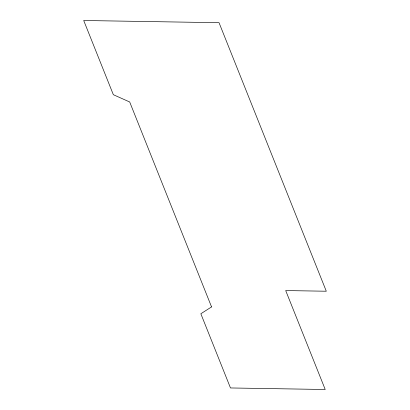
<?xml version="1.0" encoding="UTF-8"?>
<svg xmlns="http://www.w3.org/2000/svg" width="410" height="410" viewBox="0 0 410 410"><rect width="100%" height="100%" fill="white"/><g stroke="black" fill="none" stroke-linecap="round" stroke-linejoin="round"><path stroke-width="0.61" d="M211.555 306.916L200.844 313.758L230.481 387.957L325.217 389.5L285.698 290.567L326.298 291.228L219.037 22.704L83.701 20.5L113.339 94.7L129.698 101.987L211.555 306.916"/></g></svg>
